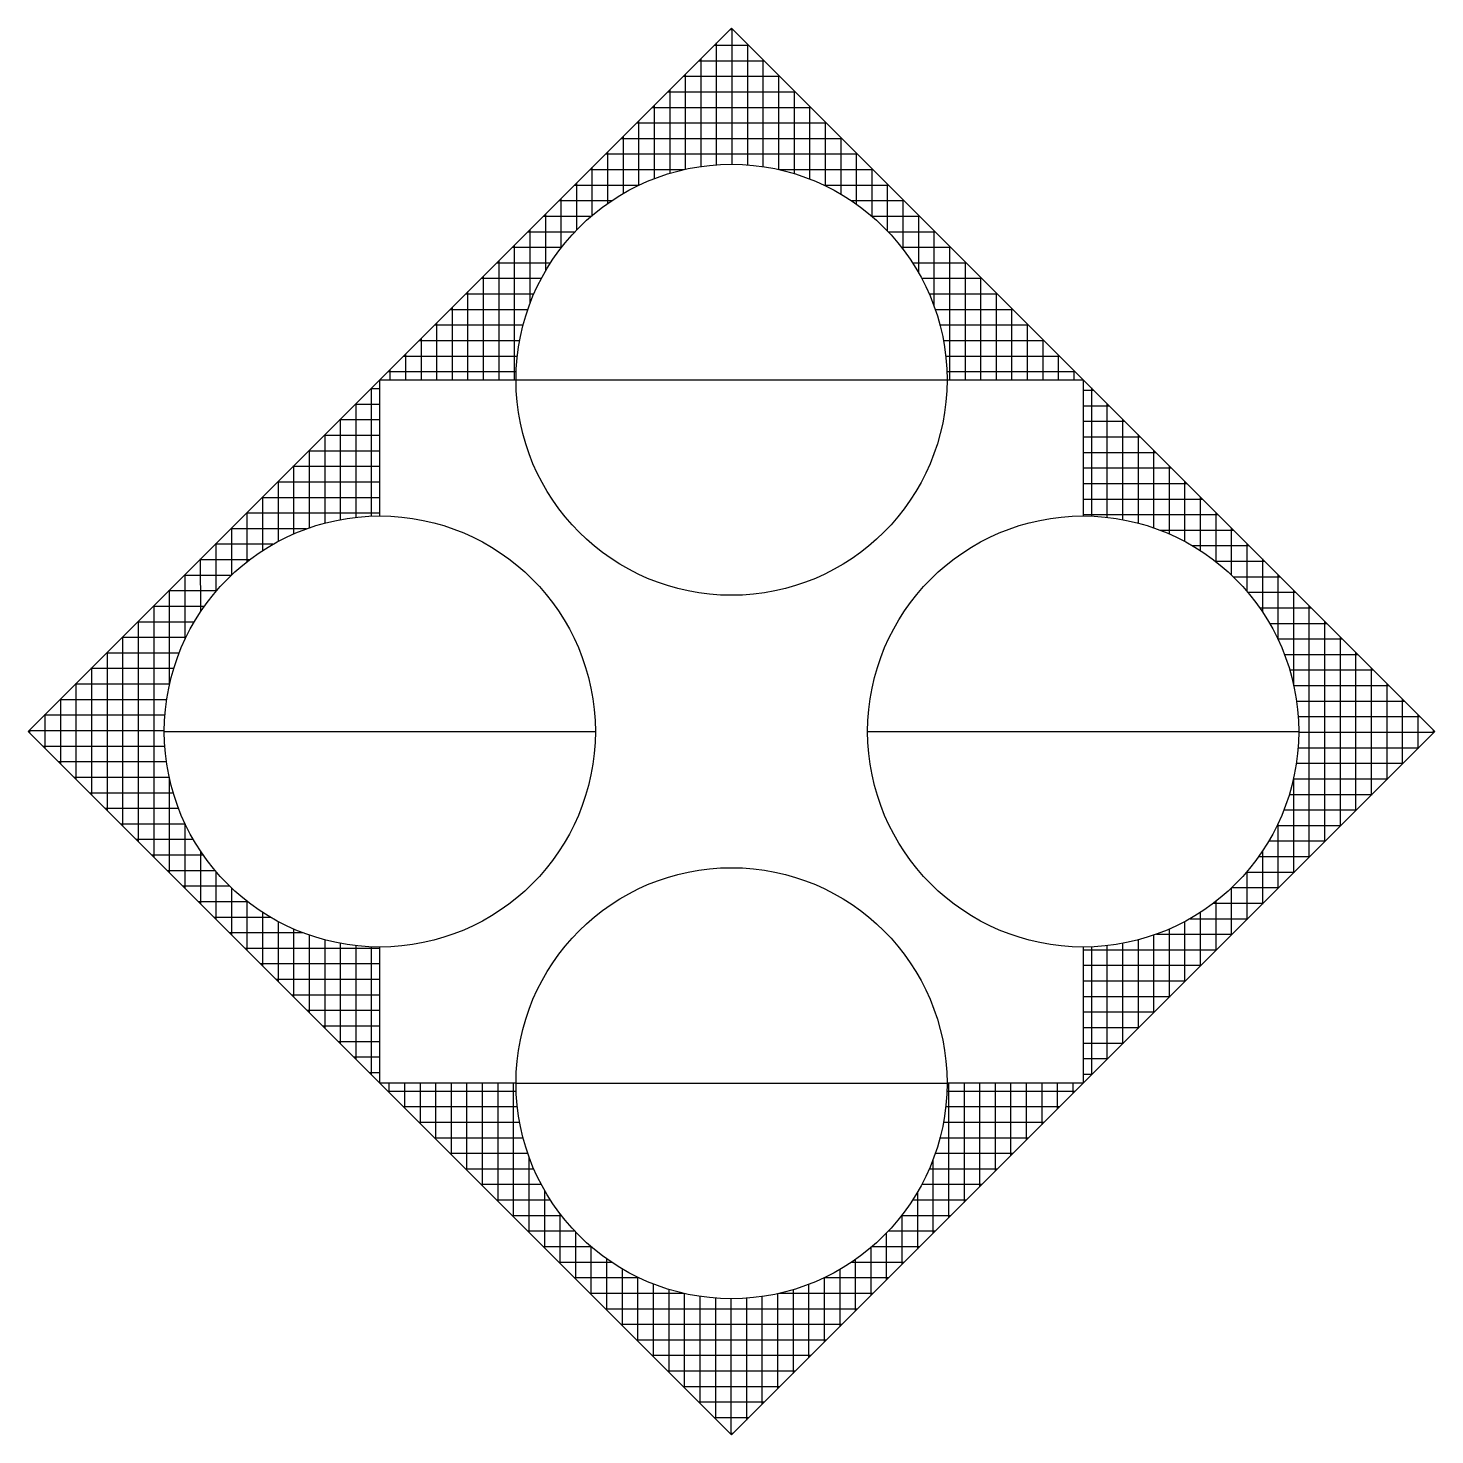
# Model space of a CAD drawing. Extents: x -2107 to 65, y 2618 to 4791.
import ezdxf

# ---------------------------------------------------------------- set-up
doc = ezdxf.new("R2010")
doc.units = 0
doc.header["$MEASUREMENT"] = 0
doc.layers.get('0').update_dxf_attribs({"linetype": 'CONTINUOUS'})
for name, color, linetype in [('2', 2, 'CONTINUOUS'), ('3', 3, 'CONTINUOUS'), ('4', 4, 'CONTINUOUS'), ('7', 7, 'CONTINUOUS'), ('INSERT', 7, 'CONTINUOUS')]:
    doc.layers.add(name, color=color, linetype=linetype)

# ---------------------------------------------------------------- blocks, each defined once
blk = doc.blocks.new('*X0')
at = {"color": 0}
for p, q in [((29549.4, 63200.2), (29893.1, 63543.9)), ((29549.4, 63242.6), (29850.6, 63543.9)), ((29549.4, 63285.1), (29808.2, 63543.9)), ((29549.4, 63327.5), (29765.8, 63543.9)), ((29549.4, 63369.9), (29723.4, 63543.9)), ((29549.4, 63412.4), (29680.9, 63543.9)), ((29549.4, 63454.8), (29638.5, 63543.9)), ((29549.4, 63497.2), (29596.1, 63543.9)), ((29549.4, 63539.6), (29553.7, 63543.9)), ((29736.1, 63358.9), (29551.2, 63543.9)), ((29758.2, 63379.3), (29593.6, 63543.9)), ((29781.8, 63398.1), (29636, 63543.9)), ((29806.9, 63415.4), (29678.5, 63543.9)), ((29833.8, 63431), (29720.9, 63543.9)), ((29862.3, 63444.9), (29763.3, 63543.9)), ((29892.8, 63456.8), (29805.7, 63543.9)), ((29807.1, 63415.5), (29935.5, 63543.9)), ((29925.4, 63466.7), (29848.2, 63543.9)), ((29889.8, 63455.8), (29977.9, 63543.9)), ((29960.4, 63474.1), (29890.6, 63543.9)), ((29998.2, 63478.7), (29933, 63543.9)), ((29948.4, 63471.9), (30020.3, 63543.9)), ((30039.6, 63479.8), (29975.4, 63543.9)), ((29997.6, 63478.7), (30062.8, 63543.9)), ((30085.7, 63476.1), (30017.9, 63543.9)), ((30041, 63479.7), (30105.2, 63543.9)), ((30139, 63465.2), (30060.3, 63543.9)), ((30080.5, 63476.7), (30147.6, 63543.9)), ((30206.1, 63440.5), (30102.7, 63543.9)), ((30116.8, 63470.6), (30190.1, 63543.9)), ((30327.3, 63361.7), (30145.1, 63543.9)), ((30150.5, 63461.9), (30232.5, 63543.9)), ((30181.9, 63450.9), (30274.9, 63543.9)), ((30348.5, 63383), (30187.6, 63543.9)), ((30211.4, 63438), (30317.3, 63543.9)), ((30369.7, 63404.2), (30230, 63543.9)), ((30239.1, 63423.2), (30359.8, 63543.9)), ((30265, 63406.7), (30402.2, 63543.9)), ((30390.9, 63425.4), (30272.4, 63543.9)), ((30289.4, 63388.6), (30444.6, 63543.9)), ((30312.2, 63369), (30487, 63543.9)), ((30412.1, 63446.6), (30314.9, 63543.9)), ((30433.3, 63467.8), (30357.3, 63543.9)), ((30454.6, 63489), (30399.7, 63543.9)), ((30475.8, 63510.2), (30442.1, 63543.9)), ((30497, 63531.5), (30484.6, 63543.9)), ((29715.6, 63337), (29549.4, 63503.2)), ((29696.7, 63313.5), (29549.4, 63460.8)), ((29679.3, 63288.5), (29549.4, 63418.4)), ((29663.5, 63261.8), (29549.4, 63375.9)), ((29649.5, 63233.4), (29549.4, 63333.5)), ((29637.4, 63203.1), (29549.4, 63291.1)), ((29549.4, 63157.8), (29677.8, 63286.2)), ((29627.4, 63170.7), (29549.4, 63248.7)), ((29619.7, 63135.9), (29549.4, 63206.2)), ((29549.4, 63115.4), (29637.5, 63203.5)), ((29614.8, 63098.4), (29549.4, 63163.8)), ((29549.4, 63072.9), (29621.4, 63144.9)), ((29613.5, 63057.3), (29549.4, 63121.4)), ((29549.4, 63030.5), (29614.6, 63095.7)), ((29616.7, 63011.7), (29549.4, 63079)), ((29549.4, 62988.1), (29613.6, 63052.3)), ((29626.8, 62959.1), (29549.4, 63036.5)), ((29549.4, 62945.7), (29616.6, 63012.8)), ((29649.8, 62893.7), (29549.4, 62994.1)), ((29549.4, 62903.2), (29622.7, 62976.5)), ((29733.3, 62767.8), (29549.4, 62951.7)), ((29549.4, 62860.8), (29631.4, 62942.8)), ((29549.4, 62818.4), (29642.4, 62911.4)), ((29712.1, 62746.6), (29549.4, 62909.3)), ((29549.4, 62776), (29655.3, 62881.9)), ((29690.9, 62725.4), (29549.4, 62866.8)), ((29549.4, 62733.5), (29670.1, 62854.2)), ((29549.4, 62691.1), (29686.6, 62828.3)), ((29669.7, 62704.1), (29549.4, 62824.4)), ((29549.4, 62648.7), (29704.6, 62803.9)), ((29648.5, 62682.9), (29549.4, 62782)), ((29549.4, 62606.2), (29724.3, 62781.1)), ((29627.2, 62661.7), (29549.4, 62739.5)), ((29606, 62640.5), (29549.4, 62697.1)), ((29584.8, 62619.3), (29549.4, 62654.7)), ((29563.6, 62598.1), (29549.4, 62612.3))]:
    blk.add_line(p, q, dxfattribs=at)
blk = doc.blocks.new('TB1')
at = {"layer": '2', "color": 2}
blk.add_line((0, 332.8), (0, 543.1), dxfattribs=at)
blk.add_lwpolyline([(0, 332.8), (0, 543.1), (-543.1, 0), (0, -543.1), (0, -332.8, -1), (0, 332.8, -0.212353)], format="xyb", dxfattribs=at)
for points in [[(0, 543.1), (-543.1, 0)], [(-543.1, 0), (0, -543.1)]]:
    blk.add_lwpolyline(points, dxfattribs=at)
blk.add_circle((0, 0), 332.8, dxfattribs=at)
at = {"layer": '7'}
blk.add_line((0, -543.1), (0, -332.8), dxfattribs=at)
at = {"layer": '4', "xscale": 0.8, "yscale": 0.8, "zscale": 0.8, "rotation": 45}
blk.add_blockref('*X0', (18687.1, -52661.5), dxfattribs=at)
blk = doc.blocks.new('TB4')
at = {"layer": '3', "color": 3}
for p, q in [((-341.7, 542.1), (323.9, 542.1)), ((-884.8, -1), (-219.2, -1)), ((201.3, -1), (866.9, -1)), ((-341.7, -544.1), (323.9, -544.1))]:
    blk.add_line(p, q, dxfattribs=at)
at = {"layer": '4'}
for p, rotation in [((-8.9, 542.1), 270), ((534.1, -1), 180), ((-8.9, -544.1), 90)]:
    blk.add_blockref('TB1', p, dxfattribs=dict(at, rotation=rotation))
blk.add_blockref('TB1', (-552, -1), dxfattribs=at)

msp = doc.modelspace()

# ---------------------------------------------------------------- block references
at = {"layer": 'INSERT'}
msp.add_blockref('TB4', (-1012.1, 3705.6), dxfattribs=at)

doc.saveas('drawing.dxf')
